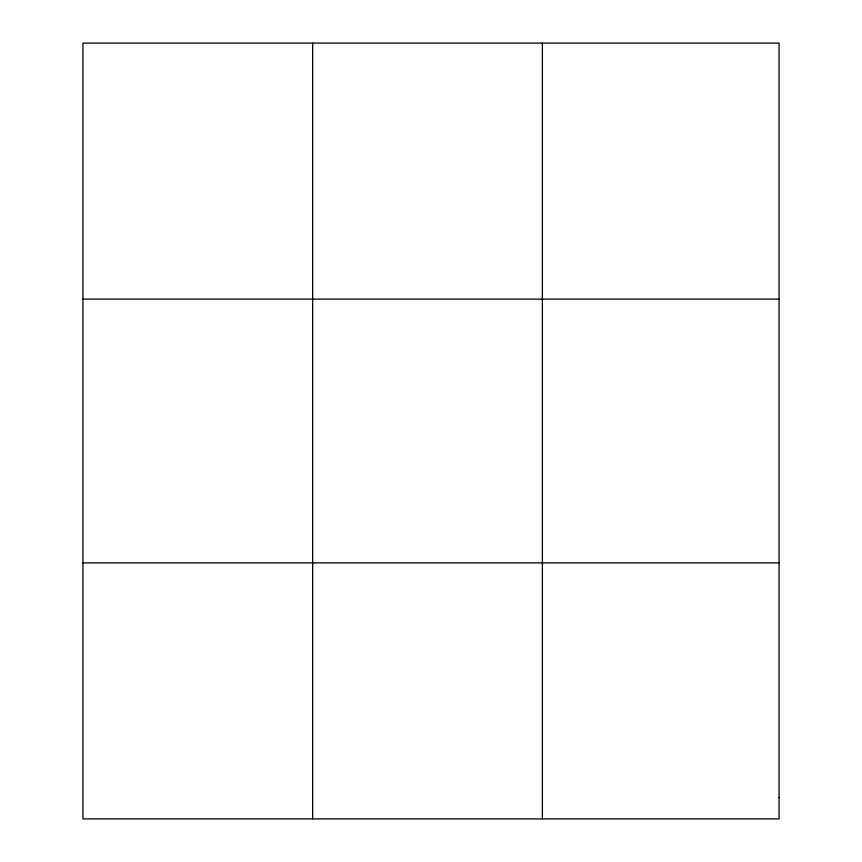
<?xml version="1.0" encoding="UTF-8"?>
<svg xmlns="http://www.w3.org/2000/svg" width="862" height="862" viewBox="0 0 862 862"><rect width="100%" height="100%" fill="white"/><g stroke="black" fill="none" stroke-linecap="round" stroke-linejoin="round"><path stroke-width="1.29" d="M312.658 818.9L312.658 43.1M542.381 818.9L542.381 43.1M82.946 299.114L779.054 299.114M82.946 562.886L779.054 562.886M779.054 797.565L779.054 818.9L82.946 818.9L82.946 43.1L779.054 43.1L779.054 797.565"/></g></svg>
